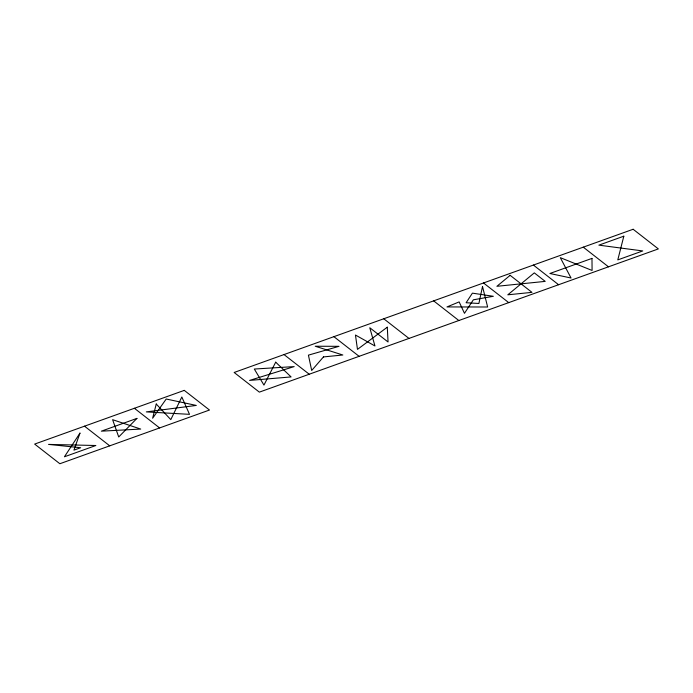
<?xml version="1.0" encoding="UTF-8"?>
<svg xmlns="http://www.w3.org/2000/svg" width="693" height="693" viewBox="0 0 693 693"><rect width="100%" height="100%" fill="white"/><g stroke="black" fill="none" stroke-linecap="round" stroke-linejoin="round"><path stroke-width="1.04" d="M583.263 247.158L608.48 266.822M533.393 265.064L558.601 284.728M483.515 282.969L508.731 302.624M433.645 300.866L458.853 320.53M383.766 318.771L408.983 338.427M333.896 336.668L359.104 356.332M284.017 354.573L309.234 374.229M134.399 408.272L159.607 427.936M84.52 426.178L109.737 445.842M482.51 286.521L478.898 303.473L466.112 302.737L472.409 293.148L493.338 296.292L473.345 299.809L464.475 313.314L459.138 301.905L446.994 306.93L487.638 306.999L482.51 286.521M156.254 404.019L152.633 418.234L166.216 399.012L196.301 405.431L146.318 411.893L189.51 414.336L181.835 396.994L170.79 419.62L156.254 404.019M623.821 236.192L617.792 259.892L642.732 250.935L598.882 245.149L623.821 236.192M79.964 433.125L73.934 450.147L80.665 447.73L48.545 444.404L95.842 445.512L64.423 456.791L79.964 433.125M275.701 362.179L263.955 385.083L254.314 369.04L294.187 366.597L249.584 380.414L291.095 376.931L275.701 362.179M323.458 356.921L311.694 370.478L308.42 355.145L338.99 346.327L315.22 346.24L342.827 354.998L323.458 356.921M136.937 418.39L118.72 436.971L112.612 419.681L140.705 429.071L101.36 431.167L136.937 418.39M510.143 275.329L496.898 286.304L545.218 281.384L534.303 272.877L507.813 294.811L531.973 292.359L510.143 275.329M387.292 327.191L357.475 349.376L355.457 335.031L374.956 345.972L369.776 327.737L388.054 341.987L387.292 327.191M184.269 390.376L34.65 444.083L59.858 463.738L209.485 410.031L184.269 390.376M633.142 229.262L234.147 372.47L259.355 392.134L658.35 248.917L633.142 229.262M591.978 258.394L549.895 273.492L571.049 278.014L560.299 257.649L592.091 270.461L591.978 258.394"/></g></svg>
